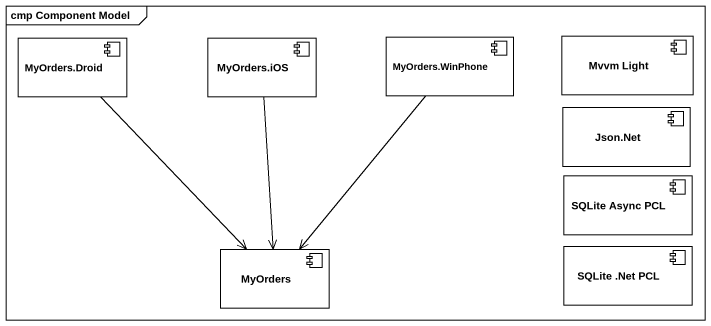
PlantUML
@startuml
mainframe cmp Component Model
component "MyOrders.Droid" as MyOrders_Droid
component "MyOrders.iOS" as MyOrders_iOS
component "MyOrders.WinPhone" as MyOrders_WinPhone
component "Mvvm Light" as Mvvm_Light
component "Json.Net" as Json_Net
component "SQLite Async PCL" as SQLite_Async_PCL
component "SQLite .Net PCL" as SQLite_Net_PCL
component MyOrders
MyOrders_Droid --> MyOrders
MyOrders_iOS --> MyOrders
MyOrders_WinPhone --> MyOrders
@enduml
